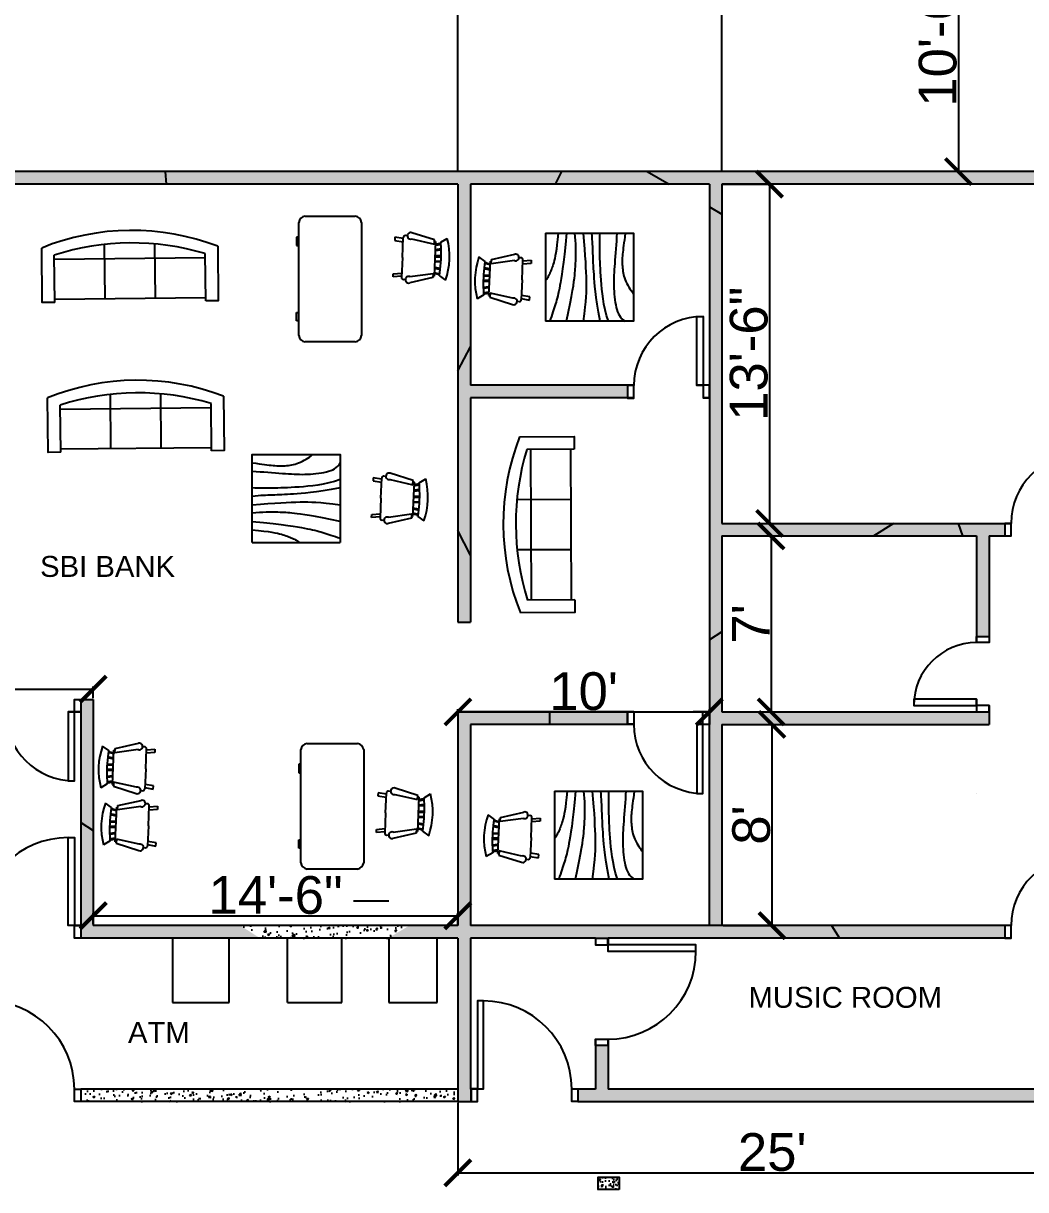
# Model space of a CAD drawing. Header units: inches. Extents: x 2770 to 5455, y -1794 to 2520.
# Drawn here: x 3416 to 3894, y 1677 to 2234 of the extents above; entities that cross this region are included whole.
import ezdxf

# ---------------------------------------------------------------- set-up
doc = ezdxf.new("R2010")
doc.units = ezdxf.units.IN
for name, color, linetype in [('dimension', 2, 'Continuous'), ('doors and windows', 220, 'Continuous'), ('NAMING', 30, 'Continuous')]:
    doc.layers.add(name, color=color, linetype=linetype)
doc.styles.add('Annotative', font='arial.ttf')
doc.styles.get("Standard").update_dxf_attribs({"font": 'arial.ttf', "height": 42})
doc.dimstyles.new('ISO-25', dxfattribs={"dimtxt": 18, "dimasz": 12.5, "dimexe": 1.25, "dimexo": 0.625, "dimtad": 1, "dimdec": 0, "dimlunit": 4, "dimtxsty": 'Annotative', "dimblk": 'ARCHTICK', "dimcen": 2.5, "dimclrt": 256, "dimadec": 0, "dimazin": 0, "dimtfac": 1, "dimtdec": 0, "dimtmove": 0, "dimatfit": 3, "dimfxl": 1, "dimarcsym": 0})

# ---------------------------------------------------------------- blocks, each defined once
blk = doc.blocks.new('Desk - 30 x 60 in.')
at = {"linetype": 'Continuous'}
for p, q in [((-26.999995, 0), (26.999995, 0)), ((-29.999995, -27), (-29.999995, -3)), ((29.999995, -3), (29.999995, -27)), ((26.999995, -30), (-26.999995, -30)), ((-20.000005, -30), (-20.000005, -31)), ((-20.000005, -31), (-16.000005, -31)), ((-16.000005, -31), (-16.000005, -30)), ((15.999995, -31), (15.999995, -30)), ((19.999995, -31), (15.999995, -31)), ((19.999995, -30), (19.999995, -31))]:
    blk.add_line(p, q, dxfattribs=at)
for centre, start, end in [((-26.499995, -3.5), 98.1301, 171.8699), ((26.499995, -3.5), 8.130102, 81.8699), ((-26.499995, -26.5), 188.1301, 261.8699), ((26.499995, -26.5), 278.1301, 351.8699)]:
    blk.add_arc(centre, 3.535534, start, end, dxfattribs=at)
blk = doc.blocks.new('Table - Square Woodgrain 42 x 42 in.')
at = {"linetype": 'Continuous'}
blk.add_line((0, -42), (42, -42), dxfattribs=at)
for points in [[(0, -4), (1.704, -4.2172), (3.2358, -4.4188), (4.615, -4.604), (5.8615, -4.7721), (6.9951, -4.9224), (8.0357, -5.0541), (9.0031, -5.1667), (9.9171, -5.2594), (10.7951, -5.3316), (11.6445, -5.3836), (12.4702, -5.4157), (13.277, -5.4283), (14.0698, -5.4217), (14.8535, -5.3964), (15.6331, -5.3526), (16.4133, -5.2908), (17.1986, -5.2103), (17.9913, -5.1062), (18.793, -4.9727), (19.6056, -4.8038), (20.4307, -4.5937), (21.2701, -4.3365), (22.1256, -4.0262), (22.9989, -3.6571), (23.888, -3.2272), (24.7756, -2.7516), (25.6408, -2.2491), (26.4624, -1.7387), (27.2195, -1.2395), (27.891, -0.7703), (28.456, -0.3501), (28.8934, 0.002)], [(0, -42), (0, 0), (42, 0), (42, -42)], [(0, -8), (1.8203, -8.1001), (3.6741, -8.2149), (5.5411, -8.3408), (7.4011, -8.4741), (9.2339, -8.6112), (11.0193, -8.7484), (12.7371, -8.8821), (14.3671, -9.0086), (15.8954, -9.1246), (17.3337, -9.2278), (18.6997, -9.3159), (20.0116, -9.387), (21.2871, -9.4389), (22.5442, -9.4696), (23.8008, -9.477), (25.0749, -9.459), (26.3791, -9.4137), (27.7049, -9.3403), (29.0383, -9.2382), (30.3655, -9.1068), (31.6728, -8.9455), (32.9461, -8.7535), (34.1717, -8.5304), (35.3358, -8.2756), (36.4268, -7.9863), (37.443, -7.6521), (38.3849, -7.2603), (39.253, -6.7986), (40.048, -6.2542), (40.7705, -5.6147), (41.421, -4.8674), (42, -4)], [(42, -12), (39.1784, -12.8621), (36.4519, -13.5654), (33.8246, -14.1294), (31.3004, -14.5731), (28.8832, -14.9161), (26.577, -15.1775), (24.3858, -15.3768), (22.3136, -15.5332), (20.3622, -15.6632), (18.5254, -15.7718), (16.7947, -15.8612), (15.1618, -15.9338), (13.6183, -15.9916), (12.1558, -16.0369), (10.7659, -16.0718), (9.4403, -16.0987), (8.1703, -16.1191), (6.9461, -16.1325), (5.7577, -16.1377), (4.595, -16.1335), (3.4479, -16.1188), (2.3064, -16.0924), (1.1604, -16.0532), (0, -16)], [(42, -16), (37.6529, -16.7365), (33.8802, -17.329), (30.6179, -17.7961), (27.8015, -18.1561), (25.3668, -18.4275), (23.2497, -18.6288), (21.3859, -18.7785), (19.7111, -18.8949), (18.1693, -18.9939), (16.7375, -19.0795), (15.401, -19.1534), (14.1449, -19.217), (12.9544, -19.2717), (11.8148, -19.3191), (10.7113, -19.3606), (9.6291, -19.3976), (8.5534, -19.4323), (7.47, -19.4689), (6.3643, -19.5122), (5.222, -19.5672), (4.0288, -19.6386), (2.7703, -19.7313), (1.4321, -19.8501), (0, -20)], [(0, -24), (3.9243, -23.6805), (7.4766, -23.4138), (10.6891, -23.1954), (13.5943, -23.0205), (16.2247, -22.8847), (18.6125, -22.7832), (20.7903, -22.7116), (22.7903, -22.6651), (24.6563, -22.642), (26.4764, -22.6507), (28.35, -22.7024), (30.3766, -22.8084), (32.6555, -22.98), (35.2861, -23.2283), (38.3678, -23.5645), (42, -24)], [(42, -32), (37.392, -31.017), (33.4585, -30.2231), (30.1291, -29.5949), (27.3334, -29.109), (25.0009, -28.742), (23.0612, -28.4707), (21.4439, -28.2716), (20.0786, -28.1215), (18.8998, -28.0002), (17.8609, -27.9014), (16.9206, -27.8219), (16.0371, -27.7588), (15.1691, -27.709), (14.2748, -27.6693), (13.3128, -27.6368), (12.2415, -27.6083), (11.0295, -27.5824), (9.6867, -27.5643), (8.233, -27.5608), (6.6884, -27.5787), (5.0728, -27.6248), (3.4062, -27.7058), (1.7086, -27.8286), (0, -28)], [(0, -32), (5.4026, -32.5358), (9.9494, -33.019), (13.7424, -33.4553), (16.8834, -33.8505), (19.4743, -34.2106), (21.6171, -34.5413), (23.4136, -34.8486), (24.9657, -35.1382), (26.3614, -35.4156), (27.6332, -35.6841), (28.7995, -35.9467), (29.8788, -36.2064), (30.8897, -36.4661), (31.8507, -36.7288), (32.7802, -36.9973), (33.6968, -37.2747), (34.6175, -37.5635), (35.5531, -37.8651), (36.5128, -38.1805), (37.506, -38.5108), (38.5421, -38.8568), (39.6302, -39.2197), (40.7797, -39.6004), (42, -40)], [(0, -36), (3.0098, -36.2857), (5.5354, -36.5643), (7.6368, -36.8359), (9.374, -37.1009), (10.807, -37.3597), (11.9957, -37.6126), (13.0002, -37.8599), (13.8804, -38.102), (14.6874, -38.3393), (15.4365, -38.5729), (16.1338, -38.8041), (16.7858, -39.0341), (17.3987, -39.264), (17.9787, -39.4952), (18.5322, -39.7288), (19.0655, -39.9662), (19.5832, -40.2081), (20.0842, -40.4544), (20.5657, -40.7046), (21.0249, -40.9581), (21.459, -41.2144), (21.8653, -41.4731), (22.2409, -41.7335), (22.5831, -41.9951)]]:
    blk.add_lwpolyline(points, dxfattribs=at)
blk = doc.blocks.new('Chair - Rocking')
at = {"linetype": 'Continuous'}
for p, q in [((-8, -4.5), (-10, -1.5)), ((-7.5, -4.5), (-7, -7)), ((-6.5, -7), (-7.02225, -4.43)), ((-4.5, -7), (-4.96674, -4.19951)), ((-4, -7), (-4.40532, -4.16272)), ((-1.5, -4.05012), (-1.5, -7)), ((-1, -7), (-1, -4.05012)), ((1, -7), (1, -4.04655)), ((1.5, -4.05012), (1.5, -7)), ((4, -7), (4.40187, -4.18694)), ((4.5, -7), (4.96761, -4.19437)), ((6.5, -7), (7, -4.4057)), ((7.5, -4.5), (7, -7)), ((8, -4.5), (10, -1.5)), ((-9, -7.5), (-12, -18.49999)), ((-7, -7.5), (-9, -7.5)), ((-9, -18.49999), (-7, -7.5)), ((-8.23428, -6.99939), (-8.3093, -7.47958)), ((-8.23041, -7), (8.23915, -7)), ((7, -7.5), (9, -7.5)), ((9, -18.49999), (7, -7.5)), ((8.31071, -7.48854), (8.23449, -7.00073)), ((9, -7.5), (12, -18.49999)), ((-10.36644, -20.64523), (-10.5, -21.49999)), ((10.5, -21.49999), (10.3575, -20.58798)), ((-9, -22.49999), (-9.5, -26.49999)), ((0, -22.49999), (-9.5, -22.49999)), ((-9.5, -26.49999), (-8, -26.49999)), ((-8, -26.49999), (-7.5, -22.49999)), ((0, -22.49999), (9.5, -22.49999)), ((8, -26.49999), (7.5, -22.49999)), ((9.5, -26.49999), (8, -26.49999)), ((9, -22.49999), (9.5, -26.49999))]:
    blk.add_line(p, q, dxfattribs=at)
for centre, radius, start, end in [((0, -34.08333), 34.08333, 72.93847, 107.0615), ((0, -68.25004), 64.25, 93.92211, 97.15267), ((0, -68.25004), 64.25, 82.84733, 93.92211), ((-10.5, -18.99999), 1.58114, 161.5651, 18.43495), ((-9.5, -21.49999), 1, 180, 270), ((10.5, -18.99999), 1.58114, 161.5651, 18.43495), ((9.5, -21.49999), 1, 270, 0)]:
    blk.add_arc(centre, radius, start, end, dxfattribs=at)
blk = doc.blocks.new('Sofa - Roundback 7 ft.')
at = {"linetype": 'Continuous'}
for p, q in [((-12.00002, -32.4421), (-12.00003, -6.5971)), ((11.99997, -32.4421), (11.99998, -6.5971)), ((-36.000027, -34), (-36.000027, -11.4696)), ((-35.999844, -13.3819), (35.9998, -13.3819)), ((35.99998, -34), (35.99998, -11.4696)), ((-36.000027, -32.4421), (35.99998, -32.4421))]:
    blk.add_line(p, q, dxfattribs=at)
for points in [[(-36.000027, -34), (-42.000027, -34), (-42.000027, -8)], [(41.99998, -8), (41.99998, -34), (35.99998, -34)]]:
    blk.add_lwpolyline(points, dxfattribs=at)
for centre, radius, start, end in [((0, -114.25), 114.25, 68.43141, 111.5686), ((-0.00001, -127.1968), 121.1968, 72.72033, 107.2797)]:
    blk.add_arc(centre, radius, start, end, dxfattribs=at)
blk = doc.blocks.new('_ArchTick')
at = {"color": 0, "linetype": 'ByBlock', "const_width": 0.15}
blk.add_lwpolyline([(-0.5, -0.5), (0.5, 0.5)], dxfattribs=at)
blk = doc.blocks.new('*D48')
at = {"layer": 'Defpoints', "color": 0, "transparency": 16777216}
for p in [(4955.41, 2387.56), (3311.41, 2162.84), (4955.41, 2162.84)]:
    blk.add_point(p, dxfattribs=at)
at = {"layer": 'dimension', "color": 0, "lineweight": -2, "transparency": 16777216}
for p, q in [((3311.41, 2163.46), (3311.41, 2388.81)), ((4955.41, 2163.46), (4955.41, 2388.81)), ((3311.41, 2387.56), (4955.41, 2387.56))]:
    blk.add_line(p, q, dxfattribs=at)
at = {"layer": 'dimension', "color": 0, "lineweight": -2, "transparency": 16777216, "xscale": 12.5, "yscale": 12.5, "zscale": 12.5, "rotation": 180}
blk.add_blockref('_ArchTick', (3311.41, 2387.56), dxfattribs=at)
at = {"layer": 'dimension', "color": 0, "lineweight": -2, "transparency": 16777216, "xscale": 12.5, "yscale": 12.5, "zscale": 12.5}
blk.add_blockref('_ArchTick', (4955.41, 2387.56), dxfattribs=at)
at = {"layer": 'dimension', "transparency": 16777216, "insert": (4133.41, 2397.38), "char_height": 18, "attachment_point": 5, "style": 'Annotative'}
blk.add_mtext("137'", dxfattribs=at)
blk = doc.blocks.new('*D49')
at = {"layer": 'Defpoints', "color": 0, "transparency": 16777216}
for p in [(3923.41, 2359.58), (3311.41, 2162.84), (3923.41, 2162.84)]:
    blk.add_point(p, dxfattribs=at)
at = {"layer": 'dimension', "color": 0, "lineweight": -2, "transparency": 16777216}
for p, q in [((3311.41, 2163.46), (3311.41, 2360.83)), ((3923.41, 2163.46), (3923.41, 2360.83)), ((3311.41, 2359.58), (3923.41, 2359.58))]:
    blk.add_line(p, q, dxfattribs=at)
at = {"layer": 'dimension', "color": 0, "lineweight": -2, "transparency": 16777216, "xscale": 12.5, "yscale": 12.5, "zscale": 12.5, "rotation": 180}
blk.add_blockref('_ArchTick', (3311.41, 2359.58), dxfattribs=at)
at = {"layer": 'dimension', "color": 0, "lineweight": -2, "transparency": 16777216, "xscale": 12.5, "yscale": 12.5, "zscale": 12.5}
blk.add_blockref('_ArchTick', (3923.41, 2359.58), dxfattribs=at)
at = {"layer": 'dimension', "transparency": 16777216, "insert": (3617.41, 2369.4), "char_height": 18, "attachment_point": 5, "style": 'Annotative'}
blk.add_mtext("51'", dxfattribs=at)
blk = doc.blocks.new('*D80')
at = {"layer": 'Defpoints', "color": 0, "transparency": 16777216}
for p in [(3749.41, 2321.16), (3749.41, 2162.84), (3923.41, 2162.84)]:
    blk.add_point(p, dxfattribs=at)
at = {"layer": 'dimension', "color": 0, "lineweight": -2, "transparency": 16777216}
for p, q in [((3749.41, 2163.46), (3749.41, 2322.41)), ((3923.41, 2163.46), (3923.41, 2322.41)), ((3923.41, 2321.16), (3749.41, 2321.16))]:
    blk.add_line(p, q, dxfattribs=at)
at = {"layer": 'dimension', "color": 0, "lineweight": -2, "transparency": 16777216, "xscale": 12.5, "yscale": 12.5, "zscale": 12.5, "rotation": 180}
blk.add_blockref('_ArchTick', (3749.41, 2321.16), dxfattribs=at)
at = {"layer": 'dimension', "color": 0, "lineweight": -2, "transparency": 16777216, "xscale": 12.5, "yscale": 12.5, "zscale": 12.5}
blk.add_blockref('_ArchTick', (3923.41, 2321.16), dxfattribs=at)
at = {"layer": 'dimension', "transparency": 16777216, "insert": (3836.41, 2330.97), "char_height": 18, "attachment_point": 5, "style": 'Annotative'}
blk.add_mtext('14\'-6"', dxfattribs=at)
blk = doc.blocks.new('*D81')
at = {"layer": 'Defpoints', "color": 0, "transparency": 16777216}
for p in [(3623.41, 2319.29), (3623.41, 2162.84), (3749.41, 2162.84)]:
    blk.add_point(p, dxfattribs=at)
at = {"layer": 'dimension', "color": 0, "lineweight": -2, "transparency": 16777216}
for p, q in [((3623.41, 2163.46), (3623.41, 2320.54)), ((3749.41, 2319.29), (3623.41, 2319.29)), ((3749.41, 2163.46), (3749.41, 2320.54))]:
    blk.add_line(p, q, dxfattribs=at)
at = {"layer": 'dimension', "color": 0, "lineweight": -2, "transparency": 16777216, "xscale": 12.5, "yscale": 12.5, "zscale": 12.5, "rotation": 180}
blk.add_blockref('_ArchTick', (3623.41, 2319.29), dxfattribs=at)
at = {"layer": 'dimension', "color": 0, "lineweight": -2, "transparency": 16777216, "xscale": 12.5, "yscale": 12.5, "zscale": 12.5}
blk.add_blockref('_ArchTick', (3749.41, 2319.29), dxfattribs=at)
at = {"layer": 'dimension', "transparency": 16777216, "insert": (3686.41, 2329.11), "char_height": 18, "attachment_point": 5, "style": 'Annotative'}
blk.add_mtext('10\'-6"', dxfattribs=at)
blk = doc.blocks.new('*D82')
at = {"layer": 'Defpoints', "color": 0, "transparency": 16777216}
for p in [(3311.41, 2318.36), (3311.41, 2162.84), (3623.41, 2162.84)]:
    blk.add_point(p, dxfattribs=at)
at = {"layer": 'dimension', "color": 0, "lineweight": -2, "transparency": 16777216}
for p, q in [((3311.41, 2163.46), (3311.41, 2319.61)), ((3623.41, 2318.36), (3311.41, 2318.36)), ((3623.41, 2163.46), (3623.41, 2319.61))]:
    blk.add_line(p, q, dxfattribs=at)
at = {"layer": 'dimension', "color": 0, "lineweight": -2, "transparency": 16777216, "xscale": 12.5, "yscale": 12.5, "zscale": 12.5, "rotation": 180}
blk.add_blockref('_ArchTick', (3311.41, 2318.36), dxfattribs=at)
at = {"layer": 'dimension', "color": 0, "lineweight": -2, "transparency": 16777216, "xscale": 12.5, "yscale": 12.5, "zscale": 12.5}
blk.add_blockref('_ArchTick', (3623.41, 2318.36), dxfattribs=at)
at = {"layer": 'dimension', "transparency": 16777216, "insert": (3467.41, 2328.18), "char_height": 18, "attachment_point": 5, "style": 'Annotative'}
blk.add_mtext("26'", dxfattribs=at)
blk = doc.blocks.new('*D85')
at = {"layer": 'Defpoints', "color": 0, "transparency": 16777216}
for p in [(3749.41, 2156.84), (3749.41, 1994.93), (3772.13, 1994.93)]:
    blk.add_point(p, dxfattribs=at)
at = {"layer": 'dimension', "color": 0, "lineweight": -2, "transparency": 16777216}
for p, q in [((3750.04, 2156.84), (3773.38, 2156.84)), ((3772.13, 2156.84), (3772.13, 1994.93)), ((3750.04, 1994.93), (3773.38, 1994.93))]:
    blk.add_line(p, q, dxfattribs=at)
at = {"layer": 'dimension', "color": 0, "lineweight": -2, "transparency": 16777216, "xscale": 12.5, "yscale": 12.5, "zscale": 12.5}
for p, rotation in [((3772.13, 2156.84), 90), ((3772.13, 1994.93), 270)]:
    blk.add_blockref('_ArchTick', p, dxfattribs=dict(at, rotation=rotation))
at = {"layer": 'dimension', "transparency": 16777216, "insert": (3762.3, 2075.88), "char_height": 18, "attachment_point": 5, "rotation": 90, "style": 'Annotative'}
blk.add_mtext('13\'-6"', dxfattribs=at)
blk = doc.blocks.new('*D86')
at = {"layer": 'Defpoints', "color": 0, "transparency": 16777216}
for p in [(3749.41, 1988.93), (3749.41, 1904.93), (3772.85, 1904.93)]:
    blk.add_point(p, dxfattribs=at)
at = {"layer": 'dimension', "color": 0, "lineweight": -2, "transparency": 16777216}
for p, q in [((3750.04, 1988.93), (3774.1, 1988.93)), ((3772.85, 1988.93), (3772.85, 1904.93)), ((3750.04, 1904.93), (3774.1, 1904.93))]:
    blk.add_line(p, q, dxfattribs=at)
at = {"layer": 'dimension', "color": 0, "lineweight": -2, "transparency": 16777216, "xscale": 12.5, "yscale": 12.5, "zscale": 12.5}
for p, rotation in [((3772.85, 1988.93), 90), ((3772.85, 1904.93), 270)]:
    blk.add_blockref('_ArchTick', p, dxfattribs=dict(at, rotation=rotation))
at = {"layer": 'dimension', "transparency": 16777216, "insert": (3763.22, 1946.93), "char_height": 18, "attachment_point": 5, "rotation": 90, "style": 'Annotative'}
blk.add_mtext("7'", dxfattribs=at)
blk = doc.blocks.new('*D87')
at = {"layer": 'Defpoints', "color": 0, "transparency": 16777216}
for p in [(3749.41, 1898.93), (3749.41, 1802.93), (3773.3, 1802.93)]:
    blk.add_point(p, dxfattribs=at)
at = {"layer": 'dimension', "color": 0, "lineweight": -2, "transparency": 16777216}
for p, q in [((3750.04, 1898.93), (3774.55, 1898.93)), ((3773.3, 1898.93), (3773.3, 1802.93)), ((3750.04, 1802.93), (3774.55, 1802.93))]:
    blk.add_line(p, q, dxfattribs=at)
at = {"layer": 'dimension', "color": 0, "lineweight": -2, "transparency": 16777216, "xscale": 12.5, "yscale": 12.5, "zscale": 12.5}
for p, rotation in [((3773.3, 1898.93), 90), ((3773.3, 1802.93), 270)]:
    blk.add_blockref('_ArchTick', p, dxfattribs=dict(at, rotation=rotation))
at = {"layer": 'dimension', "transparency": 16777216, "insert": (3763.48, 1850.93), "char_height": 18, "attachment_point": 5, "rotation": 90, "style": 'Annotative'}
blk.add_mtext("8'", dxfattribs=at)
blk = doc.blocks.new('*D88')
at = {"layer": 'Defpoints', "color": 0, "transparency": 16777216}
for p in [(3623.41, 1807.62), (3449.41, 1802.93), (3623.41, 1802.93)]:
    blk.add_point(p, dxfattribs=at)
at = {"layer": 'dimension', "color": 0, "lineweight": -2, "transparency": 16777216}
for p, q in [((3449.41, 1803.55), (3449.41, 1808.87)), ((3449.41, 1807.62), (3623.41, 1807.62)), ((3623.41, 1803.55), (3623.41, 1808.87))]:
    blk.add_line(p, q, dxfattribs=at)
at = {"layer": 'dimension', "color": 0, "lineweight": -2, "transparency": 16777216, "xscale": 12.5, "yscale": 12.5, "zscale": 12.5, "rotation": 180}
blk.add_blockref('_ArchTick', (3449.41, 1807.62), dxfattribs=at)
at = {"layer": 'dimension', "color": 0, "lineweight": -2, "transparency": 16777216, "xscale": 12.5, "yscale": 12.5, "zscale": 12.5}
blk.add_blockref('_ArchTick', (3623.41, 1807.62), dxfattribs=at)
at = {"layer": 'dimension', "transparency": 16777216, "insert": (3536.41, 1817.43), "char_height": 18, "attachment_point": 5, "style": 'Annotative'}
blk.add_mtext('14\'-6"', dxfattribs=at)
blk = doc.blocks.new('*D89')
at = {"layer": 'Defpoints', "color": 0, "transparency": 16777216}
for p in [(3449.41, 1915.8), (3317.41, 1910.93), (3449.41, 1910.93)]:
    blk.add_point(p, dxfattribs=at)
at = {"layer": 'dimension', "color": 0, "lineweight": -2, "transparency": 16777216}
for p, q in [((3317.41, 1911.55), (3317.41, 1917.05)), ((3317.41, 1915.8), (3449.41, 1915.8)), ((3449.41, 1911.55), (3449.41, 1917.05))]:
    blk.add_line(p, q, dxfattribs=at)
at = {"layer": 'dimension', "color": 0, "lineweight": -2, "transparency": 16777216, "xscale": 12.5, "yscale": 12.5, "zscale": 12.5, "rotation": 180}
blk.add_blockref('_ArchTick', (3317.41, 1915.8), dxfattribs=at)
at = {"layer": 'dimension', "color": 0, "lineweight": -2, "transparency": 16777216, "xscale": 12.5, "yscale": 12.5, "zscale": 12.5}
blk.add_blockref('_ArchTick', (3449.41, 1915.8), dxfattribs=at)
at = {"layer": 'dimension', "transparency": 16777216, "insert": (3383.41, 1925.46), "char_height": 18, "attachment_point": 5, "style": 'Annotative'}
blk.add_mtext("11'", dxfattribs=at)
blk = doc.blocks.new('*D90')
at = {"layer": 'Defpoints', "color": 0, "transparency": 16777216}
for p in [(3623.41, 1904.93), (3743.41, 1904.93), (3743.41, 1904.93)]:
    blk.add_point(p, dxfattribs=at)
at = {"layer": 'dimension', "color": 0, "lineweight": -2, "transparency": 16777216}
for p, q in [((3623.41, 1905.55), (3623.41, 1906.18)), ((3623.41, 1904.93), (3743.41, 1904.93)), ((3743.41, 1905.55), (3743.41, 1906.18))]:
    blk.add_line(p, q, dxfattribs=at)
at = {"layer": 'dimension', "color": 0, "lineweight": -2, "transparency": 16777216, "xscale": 12.5, "yscale": 12.5, "zscale": 12.5, "rotation": 180}
blk.add_blockref('_ArchTick', (3623.41, 1904.93), dxfattribs=at)
at = {"layer": 'dimension', "color": 0, "lineweight": -2, "transparency": 16777216, "xscale": 12.5, "yscale": 12.5, "zscale": 12.5}
blk.add_blockref('_ArchTick', (3743.41, 1904.93), dxfattribs=at)
at = {"layer": 'dimension', "transparency": 16777216, "insert": (3683.41, 1914.74), "char_height": 18, "attachment_point": 5, "style": 'Annotative'}
blk.add_mtext("10'", dxfattribs=at)
blk = doc.blocks.new('*D91')
at = {"layer": 'Defpoints', "color": 0, "transparency": 16777216}
for p in [(3623.41, 1718.93), (3923.41, 1718.97), (3923.41, 1684.93)]:
    blk.add_point(p, dxfattribs=at)
at = {"layer": 'dimension', "color": 0, "lineweight": -2, "transparency": 16777216}
for p, q in [((3623.41, 1718.3), (3623.41, 1683.68)), ((3923.41, 1718.35), (3923.41, 1683.68)), ((3623.41, 1684.93), (3923.41, 1684.93))]:
    blk.add_line(p, q, dxfattribs=at)
at = {"layer": 'dimension', "color": 0, "lineweight": -2, "transparency": 16777216, "xscale": 12.5, "yscale": 12.5, "zscale": 12.5, "rotation": 180}
blk.add_blockref('_ArchTick', (3623.41, 1684.93), dxfattribs=at)
at = {"layer": 'dimension', "color": 0, "lineweight": -2, "transparency": 16777216, "xscale": 12.5, "yscale": 12.5, "zscale": 12.5}
blk.add_blockref('_ArchTick', (3923.41, 1684.93), dxfattribs=at)
at = {"layer": 'dimension', "transparency": 16777216, "insert": (3773.41, 1694.74), "char_height": 18, "attachment_point": 5, "style": 'Annotative'}
blk.add_mtext("25'", dxfattribs=at)
blk = doc.blocks.new('*D96')
at = {"layer": 'Defpoints', "color": 0, "transparency": 16777216}
for p in [(3923.41, 2288.84), (3862.29, 2162.84), (3923.41, 2162.84)]:
    blk.add_point(p, dxfattribs=at)
at = {"layer": 'dimension', "color": 0, "lineweight": -2, "transparency": 16777216}
for p, q in [((3922.79, 2288.84), (3861.04, 2288.84)), ((3862.29, 2288.84), (3862.29, 2162.84)), ((3922.79, 2162.84), (3861.04, 2162.84))]:
    blk.add_line(p, q, dxfattribs=at)
at = {"layer": 'dimension', "color": 0, "lineweight": -2, "transparency": 16777216, "xscale": 12.5, "yscale": 12.5, "zscale": 12.5}
for p, rotation in [((3862.29, 2288.84), 90), ((3862.29, 2162.84), 270)]:
    blk.add_blockref('_ArchTick', p, dxfattribs=dict(at, rotation=rotation))
at = {"layer": 'dimension', "transparency": 16777216, "insert": (3852.47, 2225.84), "char_height": 18, "attachment_point": 5, "rotation": 90, "style": 'Annotative'}
blk.add_mtext('10\'-6"', dxfattribs=at)

msp = doc.modelspace()

# ---------------------------------------------------------------- hatches: boundary and pattern name
h = msp.add_hatch()
h.set_pattern_fill('AR-CONC', color=256, scale=0.05)
h.paths.add_polyline_path([(3317.41, 2156.84), (3311.41, 2162.84), (3311.41, 1986.39), (3317.41, 1987.89)])
h.paths.add_polyline_path([(3317.41, 1987.89), (3311.41, 1986.39), (3311.41, 1937.54), (3317.41, 1933.66)])
h.paths.add_polyline_path([(3483.66, 2162.84), (3335.41, 2162.84), (3311.41, 2162.84), (3317.41, 2156.84), (3335.41, 2156.84), (3484.2, 2156.84)])
h.paths.add_polyline_path([(3673.05, 2162.84), (3623.41, 2162.84), (3483.66, 2162.84), (3484.2, 2156.84), (3623.41, 2156.84), (3623.41, 2067.77), (3629.41, 2079.26), (3629.41, 2156.84), (3669.92, 2156.84)])
h.paths.add_polyline_path([(3704.41, 2060.84), (3629.41, 2060.84), (3629.41, 2079.26), (3623.41, 2067.77), (3623.41, 1991.56), (3629.41, 1979.7), (3629.41, 2054.84), (3704.41, 2054.84)])
h.paths.add_polyline_path([(3629.41, 1979.7), (3623.41, 1991.56), (3623.41, 1947.78), (3629.41, 1947.78)])
h.paths.add_polyline_path([(3713.66, 2162.84), (3673.05, 2162.84), (3669.92, 2156.84), (3724.24, 2156.84)])
h.paths.add_polyline_path([(3629.41, 1898.93), (3667.27, 1898.93), (3667.27, 1904.93), (3629.41, 1904.93), (3623.41, 1904.93), (3623.41, 1816.68), (3629.41, 1820.25)])
h.paths.add_polyline_path([(3519.65, 1802.93), (3449.41, 1802.93), (3449.41, 1848.33), (3443.41, 1852.21), (3443.41, 1796.93), (3528.94, 1796.93)])
h.paths.add_polyline_path([(3749.41, 1898.93), (3876.94, 1898.93), (3876.94, 1904.93), (3749.41, 1904.93), (3749.41, 1943.16), (3743.41, 1939.37), (3743.41, 1904.93), (3743.41, 1898.93), (3743.36, 1898.93), (3743.36, 1802.93), (3749.41, 1802.93)])
h.paths.add_polyline_path([(3862.31, 1994.93), (3831.34, 1994.93), (3821.84, 1988.93), (3864.3, 1988.93)])
h.paths.add_polyline_path([(3831.34, 1994.93), (3749.41, 1994.93), (3749.41, 2142.56), (3743.41, 2145.96), (3743.41, 1939.37), (3749.41, 1943.16), (3749.41, 1988.93), (3821.84, 1988.93)])
h.paths.add_polyline_path([(3884.43, 1994.93), (3862.31, 1994.93), (3864.3, 1988.93), (3870.94, 1988.93), (3870.94, 1940.99), (3876.94, 1940.99), (3876.94, 1988.93), (3884.43, 1988.93)])
h.paths.add_polyline_path([(3929.41, 2036.84), (3996.37, 2036.84), (3995.53, 2042.84), (3929.41, 2042.84), (3929.41, 2156.84), (3979.55, 2156.84), (3978.71, 2162.84), (3937.58, 2162.84), (3922.34, 2156.84), (3923.41, 2156.84), (3923.41, 1994.93), (3923.43, 1994.93), (3923.43, 1988.93), (3923.41, 1922.84), (3923.41, 1916.84), (3923.41, 1882.91), (3929.41, 1883.22), (3929.41, 1916.84), (4000.35, 1916.84), (4000.35, 1922.84), (3929.41, 1922.84)])
h.paths.add_polyline_path([(3937.58, 2162.84), (3929.41, 2162.84), (3929.41, 2282.84), (4073.41, 2282.84), (4073.41, 2243.45), (4079.41, 2243.45), (4079.41, 2282.84), (4119.92, 2282.84), (4119.92, 2288.84), (3923.41, 2288.84), (3923.41, 2162.84), (3713.66, 2162.84), (3724.24, 2156.84), (3743.41, 2156.84), (3743.41, 2145.96), (3749.41, 2142.56), (3749.41, 2156.84), (3922.34, 2156.84)])
h.paths.add_polyline_path([(4033.96, 2042.84), (3995.53, 2042.84), (3996.37, 2036.84), (4034.33, 2036.84)])
h.paths.add_polyline_path([(4064.34, 2042.84), (4033.96, 2042.84), (4034.33, 2036.84), (4069.15, 2036.84)])
h.paths.add_polyline_path([(3977.85, 1832.84), (3929.41, 1832.84), (3929.41, 1883.22), (3923.41, 1882.91), (3923.41, 1832.84), (3923.41, 1803.03), (3923.46, 1803.03), (3923.46, 1797.03), (3923.43, 1760.46), (3929.41, 1760.69), (3929.41, 1826.84), (3977.85, 1826.84)])
h.paths.add_polyline_path([(3929.41, 1760.69), (3923.41, 1760.46), (3923.41, 1724.93), (3695.09, 1724.93), (3695.09, 1745.72), (3689.09, 1745.72), (3689.09, 1724.93), (3680.71, 1724.93), (3680.71, 1718.97), (3923.41, 1718.97), (3923.41, 1676.93), (4119.83, 1676.89), (4119.83, 1682.84), (4079.39, 1682.84), (4079.39, 1682.92), (4073.41, 1682.92), (4073.41, 1682.84), (3929.41, 1682.84)])
h.paths.add_polyline_path([(4079.41, 1916.84), (4079.41, 1963.15), (4073.41, 1963.15), (4073.41, 1922.84), (4041.39, 1922.84), (4041.76, 1916.84), (4073.41, 1916.84), (4073.41, 1832.84), (4046.96, 1832.84), (4047.33, 1826.84), (4073.41, 1826.84), (4073.41, 1766.2), (4079.41, 1766.43)])
h.paths.add_polyline_path([(4046.96, 1832.84), (4028.85, 1832.84), (4028.85, 1826.84), (4047.33, 1826.84)])
h.paths.add_polyline_path([(4700.44, 1778.84), (4505.41, 1778.84), (4418.41, 1778.84), (4418.41, 1772.84), (4505.41, 1772.84), (4700.44, 1772.84)])
h = msp.add_hatch()
h.set_pattern_fill('AR-CONC', color=256, scale=0.05)
h.paths.add_polyline_path([(3375.74, 1796.93), (3369.73, 1796.93), (3368.24, 1724.91), (3356.38, 1724.89), (3356.39, 1718.89), (3368.25, 1718.91), (3374.12, 1718.91), (3374.24, 1724.78)])
h.paths.add_polyline_path([(3404.41, 1910.93), (3352.58, 1910.93), (3361.86, 1904.93), (3404.41, 1904.93)])
h.paths.add_polyline_path([(3449.41, 1910.93), (3443.41, 1910.93), (3443.43, 1904.93), (3443.41, 1904.93), (3443.41, 1852.21), (3449.41, 1848.33)])
h.paths.add_polyline_path([(3317.41, 1904.93), (3361.86, 1904.93), (3352.58, 1910.93), (3317.41, 1910.93), (3317.41, 1933.66), (3311.41, 1937.54), (3311.41, 1802.93), (3173.41, 1802.93), (3173.41, 1796.93), (3311.41, 1796.93), (3317.41, 1796.93), (3369.73, 1796.93), (3375.74, 1796.93), (3392.4, 1796.93), (3392.4, 1802.93), (3317.41, 1802.93)])
h = msp.add_hatch()
h.set_pattern_fill('AR-CONC', color=256, scale=0.05)
h.paths.add_polyline_path([(3704.36, 1904.93), (3667.27, 1904.93), (3667.27, 1898.93), (3704.36, 1898.93)])
h.paths.add_polyline_path([(3884.46, 1802.93), (3801.65, 1802.93), (3805.53, 1796.93), (3884.46, 1796.93)])
h = msp.add_hatch()
h.set_pattern_fill('AR-CONC', color=256, scale=0.05)
h.paths.add_polyline_path([(3801.65, 1802.93), (3629.41, 1802.93), (3629.41, 1820.25), (3623.41, 1816.68), (3623.41, 1802.93), (3600.23, 1802.93), (3590.12, 1796.93), (3623.41, 1796.93), (3623.41, 1718.93), (3629.71, 1718.97), (3629.71, 1724.93), (3629.41, 1724.93), (3629.41, 1796.93), (3689.09, 1796.93), (3695.09, 1796.93), (3805.53, 1796.93)])
h = msp.add_hatch()
h.set_pattern_fill('AR-CONC', color=256, scale=0.05)
h.paths.add_polyline_path([(3600.23, 1802.93), (3519.65, 1802.93), (3528.94, 1796.93), (3590.12, 1796.93)])
at = {"true_color": 0xffffff}
h = msp.add_hatch(dxfattribs=at)
h.set_pattern_fill('AR-CONC', scale=0.05)
h.set_pattern_definition([(50, (-1349.237, -2769.8536), (9.1092334, -0.796954), [0.9525, -10.4775]), (355, (-1349.237, -2769.854), (-1.762171, 9.552842), [0.762, -8.382029]), (100.45144, (-1348.478, -2769.92), (7.347062, 8.755888), [0.8095, -8.904512]), (46.1842, (-1349.237, -2767.314), (13.553952, -2.102116), [1.42875, -15.71625]), (96.63556, (-1348.107, -2767.489), (11.870207, 12.371306), [1.21425, -13.35678]), (351.18415, (-1349.237, -2767.314), (11.870207, 12.371306), [1.142998, -12.572987]), (21, (-1347.967, -2767.9486), (7.5807196, -5.11326), [0.9525, -10.4775]), (326, (-1347.967, -2767.949), (3.090101, 9.209398), [0.762, -8.382]), (71.45144, (-1347.335, -2768.375), (10.670821, 4.096138), [0.8095, -8.904497]), (37.5, (-1349.237, -2769.8536), (0.1544302, 4.227752), [0, -8.2804, 0, -8.509, 0, -8.41375]), (7.5, (-1349.237, -2769.8536), (3.340983, 5.0090287), [0, -4.8514, 0, -8.0899, 0, -3.20675]), (327.5, (-1352.069, -2769.8536), (6.7795298, -0.2864372), [0, -3.175, 0, -9.906, 0, -13.1445]), (317.5, (-1353.339, -2769.8536), (7.406459, 1.2713246), [0, -4.1275, 0, -6.5786, 0, -9.3345])])
h.paths.add_polyline_path([(3623.41, 1724.93), (3443.4, 1724.93), (3443.4, 1718.93), (3623.41, 1718.93)])
h = msp.add_hatch()
h.set_pattern_fill('AR-CONC', color=256, scale=0.025)
h.paths.add_polyline_path([(3700.31, 1682.93), (3690.31, 1682.93), (3690.31, 1676.93), (3700.31, 1676.93)])

# ---------------------------------------------------------------- linework, layer by layer
for p, q in [((3623.41, 2162.84), (3335.41, 2162.84)), ((3483.66, 2162.84), (3484.2, 2156.84)), ((3923.41, 2162.84), (3623.41, 2162.84)), ((3669.92, 2156.84), (3673.05, 2162.84)), ((3713.66, 2162.84), (3724.24, 2156.84)), ((3623.41, 2156.84), (3335.41, 2156.84)), ((3623.41, 2156.84), (3623.41, 1947.78)), ((3629.41, 2156.84), (3629.41, 2060.84)), ((3743.41, 2156.84), (3629.41, 2156.84)), ((3743.41, 2156.84), (3743.41, 2156.84)), ((3743.41, 2156.84), (3743.41, 2156.84)), ((3743.41, 2156.84), (3743.41, 1904.93)), ((3923.41, 2156.84), (3749.41, 2156.84)), ((3749.41, 2156.84), (3749.41, 1994.93)), ((3743.41, 2145.96), (3749.41, 2142.56)), ((3623.41, 2067.77), (3629.41, 2079.26)), ((3707.41, 2060.84), (3629.41, 2060.84)), ((3704.41, 2060.73), (3704.41, 2054.73)), ((3743.41, 2060.84), (3737.41, 2060.84)), ((3629.41, 2054.84), (3629.41, 1947.78)), ((3707.41, 2054.84), (3629.41, 2054.84)), ((3743.41, 2054.84), (3740.41, 2054.84)), ((3749.41, 1994.93), (3887.43, 1994.93)), ((3831.34, 1994.93), (3821.84, 1988.93)), ((3864.3, 1988.93), (3862.31, 1994.93)), ((3884.43, 1994.93), (3884.43, 1988.93)), ((3629.41, 1979.7), (3623.41, 1991.56)), ((3749.41, 1988.93), (3870.94, 1988.93)), ((3749.41, 1988.93), (3749.41, 1904.93)), ((3870.94, 1988.93), (3870.94, 1937.99)), ((3876.94, 1988.93), (3876.94, 1937.99)), ((3876.94, 1988.93), (3887.43, 1988.93)), ((3623.41, 1947.78), (3629.41, 1947.78)), ((3749.41, 1943.16), (3743.41, 1939.37)), ((3870.94, 1940.99), (3876.94, 1940.99)), ((3440.41, 1910.93), (3449.41, 1910.93)), ((3443.41, 1910.93), (3443.43, 1905.16)), ((3449.41, 1910.93), (3449.41, 1802.93)), ((3870.94, 1910.99), (3870.94, 1904.93)), ((3437.41, 1904.93), (3443.41, 1904.93)), ((3443.41, 1904.93), (3443.41, 1796.93)), ((3443.43, 1905.16), (3443.43, 1905.16)), ((3629.41, 1904.93), (3623.41, 1904.93)), ((3623.41, 1904.93), (3623.41, 1802.93)), ((3707.36, 1904.93), (3629.41, 1904.93)), ((3667.27, 1898.93), (3667.27, 1904.93)), ((3704.36, 1904.93), (3704.36, 1899.03)), ((3743.41, 1904.93), (3735.69, 1904.93)), ((3743.41, 1904.93), (3743.41, 1898.93)), ((3749.41, 1904.93), (3876.94, 1904.93)), ((3870.94, 1904.99), (3876.94, 1904.99)), ((3876.94, 1907.99), (3876.94, 1904.93)), ((3876.94, 1904.99), (3876.94, 1898.93)), ((3629.41, 1898.93), (3629.41, 1802.93)), ((3707.36, 1898.93), (3629.41, 1898.93)), ((3743.41, 1898.93), (3737.36, 1898.93)), ((3739.51, 1899.03), (3739.57, 1898.93)), ((3743.36, 1898.93), (3743.36, 1802.93)), ((3749.41, 1898.93), (3876.94, 1898.93)), ((3749.41, 1898.93), (3749.41, 1802.93)), ((3870.95, 1865.76), (3870.95, 1865.76)), ((3870.95, 1865.76), (3870.95, 1865.76)), ((3443.41, 1852.21), (3449.41, 1848.33)), ((3573.53, 1814.76), (3590.49, 1814.76)), ((3443.41, 1802.93), (3437.4, 1802.93)), ((3443.41, 1802.93), (3443.41, 1796.93)), ((3623.41, 1802.93), (3449.41, 1802.93)), ((3887.46, 1802.93), (3629.41, 1802.93)), ((3801.65, 1802.93), (3805.53, 1796.93)), ((3623.41, 1796.93), (3440.4, 1796.93)), ((3487.22, 1796.93), (3487.22, 1766.23)), ((3514.3, 1766.23), (3514.3, 1796.93)), ((3542.13, 1766.23), (3542.13, 1796.93)), ((3568.03, 1766.23), (3568.03, 1796.93)), ((3590.49, 1796.93), (3590.49, 1766.23)), ((3613.57, 1766.23), (3613.57, 1796.93)), ((3623.41, 1796.93), (3623.41, 1718.93)), ((3629.41, 1796.93), (3629.41, 1724.93)), ((3689.09, 1796.93), (3629.41, 1796.93)), ((3689.09, 1796.93), (3689.09, 1793.72)), ((3689.09, 1796.93), (3695.09, 1796.93)), ((3887.46, 1796.93), (3695.09, 1796.93)), ((3695.09, 1796.93), (3695.09, 1793.72)), ((3487.22, 1766.23), (3514.3, 1766.23)), ((3542.13, 1766.23), (3568.03, 1766.23)), ((3590.49, 1766.23), (3613.57, 1766.23)), ((3689.09, 1748.72), (3689.09, 1724.93)), ((3695.09, 1748.72), (3695.09, 1724.93)), ((3623.41, 1724.93), (3443.4, 1724.93)), ((3632.71, 1724.93), (3629.41, 1724.93)), ((3629.71, 1718.97), (3629.71, 1724.93)), ((3689.09, 1724.93), (3677.71, 1724.93)), ((3680.71, 1724.93), (3680.71, 1718.97)), ((3923.41, 1724.93), (3695.09, 1724.93)), ((3623.41, 1718.93), (3443.4, 1718.93)), ((3623.41, 1718.93), (3629.71, 1718.97)), ((3680.71, 1718.97), (3923.41, 1718.97))]:
    msp.add_line(p, q)
msp.add_lwpolyline([(3700.31, 1676.93), (3690.31, 1676.93), (3690.31, 1682.93), (3700.31, 1682.93)], close=True)
at = {"layer": 'doors and windows'}
msp.add_line((3779.41, 1802.93), (3779.41, 1802.93), dxfattribs=at)
msp.add_line((3779.41, 1802.93), (3779.41, 1802.93), dxfattribs=at)
for points in [[(3737.41, 2093.73), (3740.41, 2093.73), (3740.41, 2060.73), (3737.41, 2060.73)], [(3707.41, 2060.73), (3704.41, 2060.73), (3704.41, 2054.73), (3707.41, 2054.73)], [(3743.41, 2060.84), (3740.41, 2060.84), (3740.41, 2054.84), (3743.41, 2054.84)], [(3887.43, 1994.93), (3884.43, 1994.93), (3884.43, 1988.93), (3887.43, 1988.93)], [(3870.94, 1937.99), (3870.94, 1940.99), (3876.94, 1940.99), (3876.94, 1937.99)], [(3443.41, 1904.93), (3440.41, 1904.93), (3440.41, 1910.93), (3443.41, 1910.93)], [(3840.94, 1910.99), (3840.94, 1907.99), (3870.94, 1907.99), (3870.94, 1910.99)], [(3437.41, 1872.03), (3440.41, 1872.03), (3440.41, 1905.03), (3437.41, 1905.03)], [(3707.36, 1899.03), (3704.36, 1899.03), (3704.36, 1905.03), (3707.36, 1905.03)], [(3743.36, 1898.93), (3740.36, 1898.93), (3740.36, 1904.93), (3743.36, 1904.93)], [(3870.94, 1907.99), (3870.94, 1904.99), (3876.94, 1904.99), (3876.94, 1907.99)], [(3737.36, 1866.03), (3740.36, 1866.03), (3740.36, 1899.03), (3737.36, 1899.03)], [(3437.4, 1844.93), (3440.4, 1844.93), (3440.4, 1802.93), (3437.4, 1802.93)], [(3440.4, 1802.93), (3443.4, 1802.93), (3443.4, 1796.93), (3440.4, 1796.93)], [(3887.46, 1802.93), (3884.46, 1802.93), (3884.46, 1796.93), (3887.46, 1796.93)], [(3695.03, 1793.72), (3695.03, 1796.72), (3689.03, 1796.72), (3689.03, 1793.72)], [(3737.03, 1790.72), (3737.03, 1793.72), (3695.03, 1793.72), (3695.03, 1790.72)], [(3635.71, 1766.97), (3632.71, 1766.97), (3632.71, 1724.97), (3635.71, 1724.97)], [(3695.03, 1748.72), (3695.03, 1745.72), (3689.03, 1745.72), (3689.03, 1748.72)], [(3440.4, 1724.93), (3443.4, 1724.93), (3443.4, 1718.93), (3440.4, 1718.93)], [(3632.71, 1724.97), (3629.71, 1724.97), (3629.71, 1718.97), (3632.71, 1718.97)], [(3677.71, 1724.97), (3680.71, 1724.97), (3680.71, 1718.97), (3677.71, 1718.97)]]:
    msp.add_lwpolyline(points, close=True, dxfattribs=at)
for centre, radius, start, end in [((3740.41, 2060.73), 33, 90, 180), ((3920.43, 1994.93), 33, 90, 180), ((3870.94, 1907.99), 30, 90, 180), ((3440.41, 1905.03), 33, 180, 270), ((3740.36, 1899.03), 33, 180, 270), ((3437.4, 1802.93), 42, 90, 180), ((3920.46, 1802.93), 33, 90, 180), ((3695.03, 1790.72), 42, 270, 0), ((3398.4, 1724.93), 42, 0, 90), ((3635.71, 1724.97), 42, 0, 90)]:
    msp.add_arc(centre, radius, start, end, dxfattribs=at)

# ---------------------------------------------------------------- block references
for name, p, rotation in [('Desk - 30 x 60 in.', (3577.46, 2111.53), 270), ('Sofa - Roundback 7 ft.', (3466.71, 2134.78), 0.5699325595917648), ('Chair - Rocking', (3619.39, 2120.91), 267.5913787717473), ('Table - Square Woodgrain 42 x 42 in.', (3707.26, 2133.37), 270), ('Chair - Rocking', (3631.56, 2112.15), 87.59137877174828), ('Sofa - Roundback 7 ft.', (3469.52, 2063.23), 0.5699325595917648), ('Sofa - Roundback 7 ft.', (3645.05, 1994.2), 90.28496627979632), ('Chair - Rocking', (3609.13, 2006.08), 267.5913787717473), ('Chair - Rocking', (3451.94, 1878.73), 87.59137877174828), ('Desk - 30 x 60 in.', (3578.46, 1859.93), 270), ('Chair - Rocking', (3611.4, 1855.76), 267.5913787717473), ('Table - Square Woodgrain 42 x 42 in.', (3711.56, 1867.13), 270), ('Chair - Rocking', (3453.25, 1851.51), 87.59137877174828), ('Chair - Rocking', (3635.86, 1845.91), 87.59137877174828)]:
    msp.add_blockref(name, p, dxfattribs=dict(rotation=rotation))
msp.add_blockref('Table - Square Woodgrain 42 x 42 in.', (3525.3, 2027.81))

# ---------------------------------------------------------------- texts
at = {"layer": 'NAMING', "char_height": 10, "attachment_point": 1}
for s, width, gutter_width, insert in [('SBI BANK', 111.5009, 75, (3424.02, 1979.38)), ('MUSIC ROOM', 89.8864, 50, (3762.1, 1773.7)), ('ATM', 157.4316, 210, (3465.98, 1756.93))]:
    msp.add_mtext_dynamic_manual_height_columns(s, width=width, gutter_width=gutter_width, heights=[0], dxfattribs=dict(at, insert=insert))

# ---------------------------------------------------------------- dimensions: what is measured, and where the dimension line sits
at = {"layer": 'dimension'}
for base, p1, p2, picture, middle in [((4955.41, 2387.56), (3311.41, 2162.84), (4955.41, 2162.84), '*D48', (4133.41, 2397.38)), ((3923.41, 2359.58), (3311.41, 2162.84), (3923.41, 2162.84), '*D49', (3617.41, 2369.4)), ((3449.41, 1915.8), (3317.41, 1910.93), (3449.41, 1910.93), '*D89', (3383.41, 1925.46)), ((3743.41, 1904.93), (3623.41, 1904.93), (3743.41, 1904.93), '*D90', (3683.41, 1914.74)), ((3623.41, 1807.62), (3449.41, 1802.93), (3623.41, 1802.93), '*D88', (3536.41, 1817.43)), ((3923.41, 1684.93), (3623.41, 1718.93), (3923.41, 1718.97), '*D91', (3773.41, 1694.74))]:
    dim = msp.add_linear_dim(base=base, p1=p1, p2=p2, dimstyle='ISO-25', dxfattribs=at)
    dim.commit()
    dim.dimension.update_dxf_attribs({"geometry": picture, "text_midpoint": middle})
for base, p1, p2, picture, middle in [((3311.41, 2318.36), (3623.41, 2162.84), (3311.41, 2162.84), '*D82', (3467.41, 2318.36)), ((3623.41, 2319.29), (3749.41, 2162.84), (3623.41, 2162.84), '*D81', (3686.41, 2319.29)), ((3749.41, 2321.16), (3923.41, 2162.84), (3749.41, 2162.84), '*D80', (3836.41, 2321.16))]:
    dim = msp.add_linear_dim(base=base, p1=p1, p2=p2, dimstyle='ISO-25', dxfattribs=at)
    dim.commit()
    dim.dimension.update_dxf_attribs({"geometry": picture, "text_midpoint": middle, "dimtype": 160})
for base, p1, p2, picture, middle in [((3862.29, 2162.84), (3923.41, 2288.84), (3923.41, 2162.84), '*D96', (3852.47, 2225.84)), ((3772.13, 1994.93), (3749.41, 2156.84), (3749.41, 1994.93), '*D85', (3762.3, 2075.88)), ((3772.85, 1904.93), (3749.41, 1988.93), (3749.41, 1904.93), '*D86', (3763.22, 1946.93)), ((3773.3, 1802.93), (3749.41, 1898.93), (3749.41, 1802.93), '*D87', (3763.48, 1850.93))]:
    dim = msp.add_linear_dim(base=base, p1=p1, p2=p2, angle=90, dimstyle='ISO-25', dxfattribs=at)
    dim.commit()
    dim.dimension.update_dxf_attribs({"geometry": picture, "text_midpoint": middle})

doc.saveas('drawing.dxf')
